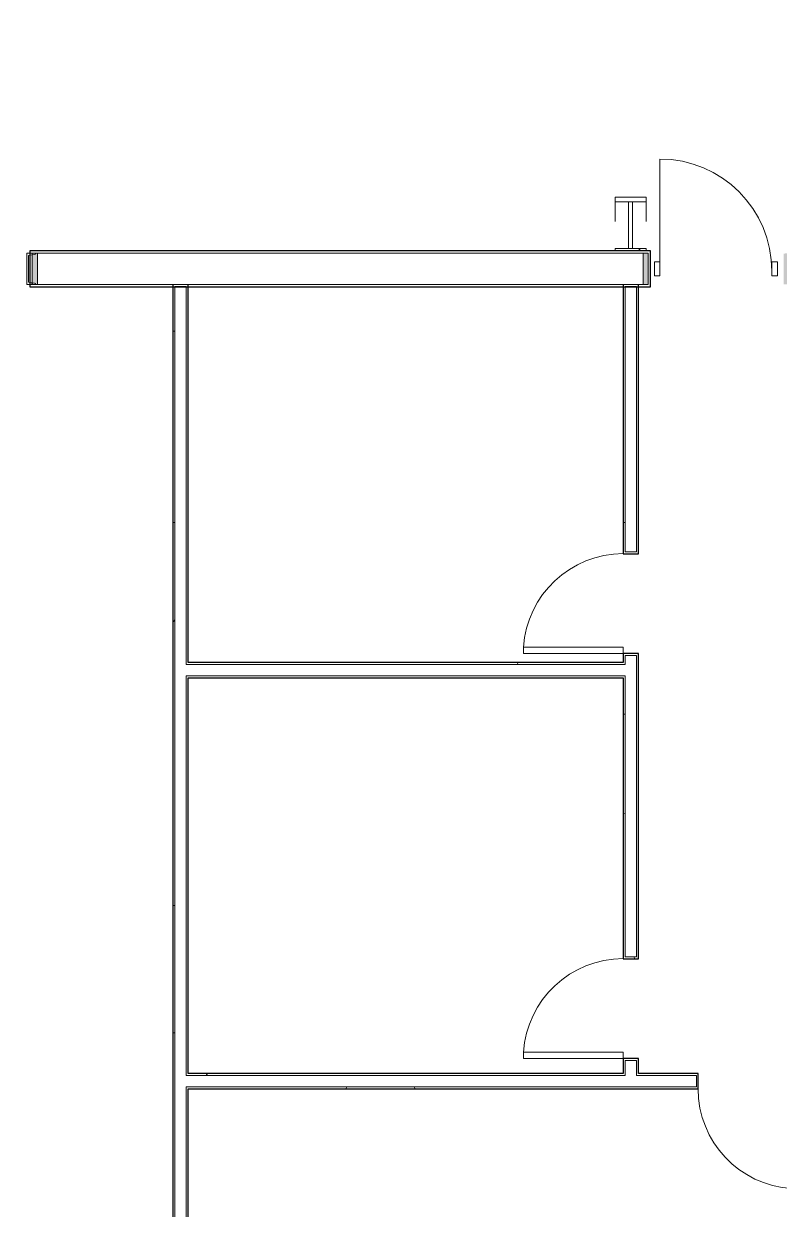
# Model space of a CAD drawing. Header units: inches. Extents: x 20001 to 27263, y -26025 to -18997.
# Drawn here: x 24917.5 to 25160.1, y -22666.5 to -22285.9 of the extents above; entities that cross this region are included whole.
import ezdxf

# ---------------------------------------------------------------- set-up
doc = ezdxf.new("R2010")
doc.units = ezdxf.units.IN
doc.header["$MEASUREMENT"] = 0
for name, color, linetype, lineweight in [('A-DOOR', 31, 'Continuous', 13), ('A-GLAZ-CWMG', 51, 'Continuous', 13), ('A-WALL', 113, 'Continuous', 13), ('A-WALL-PATT', 111, 'Continuous', 25), ('I-WALL', 2, 'Continuous', 13), ('S-BEAM', 12, 'Continuous', 13), ('S-COLS', 52, 'Continuous', 13)]:
    doc.layers.add(name, color=color, linetype=linetype, lineweight=lineweight)
pattern_1 = [(0, (0, 0), (81.92, 20.48), [3.379, -58.061, 3.379, -58.061, -327.68]), (0, (0, 0), (81.92, 20.48), [-122.88, 3.379, -119.501, 3.379, -58.061, -143.36]), (0, (0, 0), (81.92, 20.48), [-307.2, 3.379, -37.581, 3.379, -99.021]), (120, (30.72, 10.24), (-58.6962, 60.704801), [3.379, -58.061, 3.379, -58.061, -327.68]), (120, (30.72, 10.24), (-58.6962, 60.704801), [-122.88, 3.379, -119.501, 3.379, -58.061, -143.36]), (120, (30.72, 10.24), (-58.6962, 60.704801), [-307.2, 3.379, -37.581, 3.379, -99.021]), (240, (40.96, 51.2), (-23.2238, -81.184801), [3.379, -58.061, 3.379, -58.061, -327.68]), (240, (40.96, 51.2), (-23.2238, -81.184801), [-122.88, 3.379, -119.501, 3.379, -58.061, -143.36]), (240, (40.96, 51.2), (-23.2238, -81.184801), [-307.2, 3.379, -37.581, 3.379, -99.021])]

# ---------------------------------------------------------------- blocks, each defined once
blk = doc.blocks.new('Single-Flush - 32_ x 84_-1272610-Site Plan - Phase 1')
at = {"layer": 'A-DOOR'}
for p, q in [((14, -2.44), (14, -34.44)), ((16, -2.44), (14, -2.44)), ((16, -2.44), (16, -34.44)), ((16, -34.44), (14, -34.44))]:
    blk.add_line(p, q, dxfattribs=at)
at = {"layer": 'A-DOOR', "lineweight": 9}
blk.add_arc((16, -2.44), 32.07, 180, 266.4241, dxfattribs=at)
blk = doc.blocks.new('Single-Flush - 32_ x 84_-460923-Site Plan - Phase 1')
at = {"layer": 'A-DOOR'}
for p, q in [((14, -2.44), (14, -34.44)), ((16, -2.44), (14, -2.44)), ((16, -2.44), (16, -34.44)), ((16, -34.44), (14, -34.44))]:
    blk.add_line(p, q, dxfattribs=at)
at = {"layer": 'A-DOOR', "lineweight": 9}
blk.add_arc((16, -2.44), 32.07, 180, 266.4241, dxfattribs=at)
blk = doc.blocks.new('columns and girder2 - one-V25-Site Plan - Phase 1')
at = {"layer": 'S-BEAM', "lineweight": 9}
h = blk.add_hatch(dxfattribs=at)
h.set_pattern_fill('FP_19', color=256, style=0, pattern_type=2)
h.set_pattern_definition([(225, (25112.39, -22360.053), (25.342707, -25.342707), []), (225, (25112.39, -22398.453), (25.342707, -25.342707), [])])
h.paths.add_polyline_path([(0, -1.25), (-5, -1.25), (-5, -2), (5, -2), (5, -1.25)], flags=0)
h.paths.add_polyline_path([(-5, -17.03), (-5, -18.55), (5, -18.55), (5, -17.03)], flags=0)
h.paths.add_polyline_path([(-5, -1204.89), (-5, -1206.4), (5, -1206.4), (5, -1204.89)], flags=0)
h.paths.add_polyline_path([(5, -1224.25), (-5, -1224.25), (-5, -1225), (5, -1225)], flags=0)
at = {"layer": 'S-BEAM', "lineweight": 15}
for p, q in [((-5, -1.24), (-5, -2)), ((-5, -2), (5, -2)), ((0.62, -2), (-0.63, -2)), ((-0.63, -2), (-0.63, -17.03)), ((0.62, -17.03), (0.62, -2)), ((5, -2), (5, -1.25)), ((5, -17.03), (-5, -17.03)), ((-5, -17.03), (-5, -18.55)), ((-5, -18.55), (5, -18.55)), ((-0.63, -17.03), (0.62, -17.03)), ((5, -18.55), (5, -17.03))]:
    blk.add_line(p, q, dxfattribs=at)
at = {"layer": 'S-BEAM'}
for p, q in [((-5, -17.03), (-5, -10.69)), ((5, -10.69), (5, -17.03))]:
    blk.add_line(p, q, dxfattribs=at)
blk = doc.blocks.new('Girt_C - 10_D-1316849-Site Plan - Phase 1')
at = {"layer": 'S-BEAM'}
for p, q in [((25116.38, -22359.55), (24921.91, -22359.55)), ((24921.91, -22359.74), (24921.91, -22359.55)), ((24921.91, -22369.37), (24921.91, -22359.74)), ((25116.38, -22359.55), (25116.38, -22359.74)), ((25116.38, -22359.74), (25116.38, -22369.37)), ((24921.91, -22369.55), (24921.91, -22369.37)), ((24921.91, -22369.55), (25116.38, -22369.55)), ((25116.38, -22369.37), (25116.38, -22369.55))]:
    blk.add_line(p, q, dxfattribs=at)
blk = doc.blocks.new('Door_Single_Storefront - one-1371408-Site Plan - Phase 1')
at = {"layer": 'A-DOOR'}
blk.add_line((-18, 36), (-18, 0), dxfattribs=at)
blk.add_arc((-18, 0), 36, 360, 90, dxfattribs=at)
blk = doc.blocks.new('Rectangular Mullion - Interior 1_75_ x 4_5_-1317096-Site Plan - Phase 1')
at = {"layer": 'A-GLAZ-CWMG'}
for p, q in [((-1.75, 1.5), (0, 1.5)), ((-1.75, -3), (-1.75, 1.5)), ((0, 1.5), (0, -3)), ((0, -3), (-1.75, -3))]:
    blk.add_line(p, q, dxfattribs=at)
blk = doc.blocks.new('Rectangular Mullion - Interior 1_75_ x 4_5_-1317097-Site Plan - Phase 1')
at = {"layer": 'A-GLAZ-CWMG'}
for p, q in [((0, 1.5), (-1.75, 1.5)), ((-1.75, 1.5), (-1.75, -3)), ((0, -3), (0, 1.5)), ((-1.75, -3), (0, -3))]:
    blk.add_line(p, q, dxfattribs=at)

msp = doc.modelspace()

# ---------------------------------------------------------------- hatches: boundary and pattern name
at = {"layer": 'A-WALL-PATT', "lineweight": 9}
h = msp.add_hatch(dxfattribs=at)
h.set_pattern_fill('FP_10', color=256, style=0, pattern_type=2)
h.set_pattern_definition([(161.57, (1.28, 1.28), (-10.24040374, -0.00056827), [0, -72.858, 8.09, 0]), (18.43, (-1.28, 1.28), (-10.24040374, 0.00056827), [0, -72.858, 8.09, 0]), (108.43, (1.28, 1.28), (5.1184649, -25.6019259), [24.282, -56.666]), (71.57, (-1.28, 1.28), (5.1184649, 25.6019259), [24.282, -56.666])])
h.paths.add_polyline_path([(25737.1252, -22369.5528), (25738.7652, -22369.4434), (25738.7652, -22359.5528), (25737.1252, -22359.6622), (25737.1252, -22369.5277)], flags=0)
h.paths.add_polyline_path([(25565.1552, -22369.5528), (25565.1552, -22359.5528), (25563.5152, -22359.6622), (25563.5152, -22369.5528)], flags=0)
h.paths.add_polyline_path([(25481.5152, -22369.5528), (25481.5152, -22359.5528), (25479.8752, -22359.6622), (25479.8752, -22369.5528)], flags=0)
h.paths.add_polyline_path([(25161.5152, -22369.5528), (25163.1552, -22369.4434), (25163.1552, -22359.5528), (25161.5152, -22359.6622), (25161.5152, -22369.5277)], flags=0)
h.paths.add_polyline_path([(25116.3752, -22369.5528), (25118.0152, -22369.4434), (25118.0152, -22359.5528), (25116.3752, -22359.6622), (25116.3752, -22369.5277)], flags=0)
h.paths.add_polyline_path([(24921.9052, -22369.5528), (24921.9052, -22359.5528), (24920.2652, -22359.6622), (24920.2652, -22369.5528)], flags=0)
h.paths.add_polyline_path([(24840.5002, -22369.5528), (24842.1402, -22369.4434), (24842.1402, -22359.5528), (24840.5002, -22359.6622), (24840.5002, -22369.5277)], flags=0)
h.paths.add_polyline_path([(24630.7652, -22369.5528), (24632.4052, -22369.4434), (24632.4052, -22359.5528), (24630.7652, -22359.6622), (24630.7652, -22369.5277)], flags=0)
h.paths.add_polyline_path([(22781.3892, -22369.5528), (22798.6402, -22369.5528), (22798.6402, -22359.5528), (22781.3892, -22359.5528)], flags=0)
h = msp.add_hatch(dxfattribs=at)
h.set_pattern_fill('FP_9', color=256, style=0, pattern_type=2)
h.set_pattern_definition(pattern_1)
h.paths.add_polyline_path([(24965.4527, -22787.3028), (24966.0777, -22787.3028), (24966.0777, -22370.1778), (24969.7027, -22370.1778), (24969.7027, -22369.5528), (24965.4527, -22369.5528), (24965.4527, -22786.5528)], flags=0)
h = msp.add_hatch(dxfattribs=at)
h.set_pattern_fill('FP_9', color=256, style=0, pattern_type=2)
h.set_pattern_definition(pattern_1)
h.paths.add_polyline_path([(25110.0152, -22622.9278), (25110.6402, -22622.9278), (25110.6402, -22618.6778), (25112.4527, -22618.6778), (25112.4527, -22618.0528), (25110.0152, -22618.0528)], flags=0)
h.paths.add_polyline_path([(25112.4527, -22586.0528), (25112.4527, -22585.4278), (25110.6402, -22585.4278), (25110.6402, -22495.1778), (25110.0152, -22495.1778), (25110.0152, -22586.0528)], flags=0)
h.paths.add_polyline_path([(25110.0152, -22491.5528), (25110.6402, -22491.5528), (25110.6402, -22488.6778), (25112.4527, -22488.6778), (25112.4527, -22488.0528), (25110.0152, -22488.0528), (25110.0152, -22490.9278)], flags=0)
h.paths.add_polyline_path([(25112.4527, -22456.0528), (25112.4527, -22455.4278), (25110.6402, -22455.4278), (25110.6402, -22369.5528), (25110.0152, -22369.5528), (25110.0152, -22456.0528)], flags=0)
h = msp.add_hatch(dxfattribs=at)
h.set_pattern_fill('FP_9', color=256, style=0, pattern_type=2)
h.set_pattern_definition(pattern_1)
h.paths.add_polyline_path([(25114.8902, -22622.9278), (25114.8902, -22618.0528), (25112.4527, -22618.0528), (25112.4527, -22618.6778), (25114.2652, -22618.6778), (25114.2652, -22622.9278)], flags=0)
h.paths.add_polyline_path([(25114.8902, -22586.0528), (25114.8902, -22488.0528), (25112.4527, -22488.0528), (25112.4527, -22488.6778), (25114.2652, -22488.6778), (25114.2652, -22585.4278), (25112.4527, -22585.4278), (25112.4527, -22586.0528)], flags=0)
h.paths.add_polyline_path([(25112.4527, -22456.0528), (25114.8902, -22456.0528), (25114.8902, -22369.5528), (25110.6402, -22369.5528), (25110.6402, -22370.1778), (25114.2652, -22370.1778), (25114.2652, -22455.4278), (25112.4527, -22455.4278)], flags=0)
h = msp.add_hatch(dxfattribs=at)
h.set_pattern_fill('FP_9', color=256, style=0, pattern_type=2)
h.set_pattern_definition(pattern_1)
h.paths.add_polyline_path([(24970.3277, -22491.5528), (25110.0152, -22491.5528), (25110.0152, -22490.9278), (24970.3277, -22490.9278)], flags=0)
h = msp.add_hatch(dxfattribs=at)
h.set_pattern_fill('FP_9', color=256, style=0, pattern_type=2)
h.set_pattern_definition(pattern_1)
h.paths.add_polyline_path([(25166.1402, -22625.3653), (25166.7652, -22625.3653), (25166.7652, -22623.5528), (25169.9527, -22623.5528), (25169.9527, -22622.9278), (25166.1402, -22622.9278)], flags=0)
h.paths.add_polyline_path([(25133.5152, -22625.3653), (25134.1402, -22625.3653), (25134.1402, -22622.9278), (25114.2652, -22622.9278), (25114.2652, -22623.5528), (25133.5152, -22623.5528)], flags=0)
h.paths.add_polyline_path([(25110.6402, -22623.5528), (25110.6402, -22622.9278), (24970.3277, -22622.9278), (24970.3277, -22623.5528), (25104.1504, -22623.5528)], flags=0)
h = msp.add_hatch(dxfattribs=at)
h.set_pattern_fill('FP_9', color=256, style=0, pattern_type=2)
h.set_pattern_definition(pattern_1)
h.paths.add_polyline_path([(25104.1504, -22627.8028), (25134.1402, -22627.8028), (25134.1402, -22625.3653), (25133.5152, -22625.3653), (25133.5152, -22627.1778), (24970.3277, -22627.1778), (24970.3277, -22627.8028), (24997.2597, -22627.8028)], flags=0)
h.paths.add_polyline_path([(25166.1402, -22627.8028), (25169.9527, -22627.8028), (25169.9527, -22627.1778), (25166.7652, -22627.1778), (25166.7652, -22625.3653), (25166.1402, -22625.3653)], flags=0)
at = {"layer": 'S-COLS', "lineweight": 9}
h = msp.add_hatch(dxfattribs=at)
h.set_pattern_fill('FP_8', color=256, style=0, pattern_type=2)
h.set_pattern_definition([(45, (0, 0), (-25.342707, 25.342707), []), (45, (0, 38.4), (-25.342707, 25.342707), [])])
h.paths.add_polyline_path([(24918.5152, -22369.5528), (24921.4052, -22369.5528), (24921.2775, -22369.2445), (24920.9692, -22369.1168), (24919.0412, -22368.8114), (24919.0412, -22360.2942), (24921.2775, -22359.8611), (24921.4052, -22359.5528), (24918.5152, -22359.5528)], flags=0)

# ---------------------------------------------------------------- linework, layer by layer
at = {"layer": 'A-WALL', "lineweight": 9}
for p, q in [((24920.2652, -22359.5528), (24920.2652, -22369.5528)), ((24920.2652, -22359.5528), (24921.9052, -22359.5528)), ((25116.3752, -22359.5528), (25118.0152, -22359.5528)), ((25118.0152, -22369.5528), (25118.0152, -22359.5528)), ((24920.2652, -22369.5528), (24921.9052, -22369.5528)), ((24969.7027, -22370.1778), (24966.0777, -22370.1778)), ((24966.0777, -22370.1778), (24966.0777, -22787.3028)), ((24969.7027, -22370.1778), (24969.7027, -22491.5528)), ((25114.2652, -22370.1778), (25110.6402, -22370.1778)), ((25110.6402, -22370.1778), (25110.6402, -22455.4278)), ((25114.2652, -22455.4278), (25114.2652, -22370.1778)), ((25116.3752, -22369.5528), (25118.0152, -22369.5528)), ((25110.6402, -22455.4278), (25114.2652, -22455.4278)), ((25114.2652, -22488.6778), (25110.6402, -22488.6778)), ((25110.6402, -22488.6778), (25110.6402, -22491.5528)), ((25114.2652, -22585.4278), (25114.2652, -22488.6778)), ((24969.7027, -22491.5528), (25110.6402, -22491.5528)), ((24969.7027, -22495.1778), (24969.7027, -22623.5528)), ((24969.7027, -22495.1778), (25110.6402, -22495.1778)), ((25110.6402, -22495.1778), (25110.6402, -22585.4278)), ((25110.6402, -22585.4278), (25114.2652, -22585.4278)), ((25114.2652, -22618.6778), (25110.6402, -22618.6778)), ((25110.6402, -22618.6778), (25110.6402, -22623.5528)), ((25114.2652, -22623.5528), (25114.2652, -22618.6778)), ((25110.6402, -22623.5528), (24969.7027, -22623.5528)), ((24969.7027, -22627.1778), (24969.7027, -22787.3028)), ((24969.7027, -22627.1778), (25133.5152, -22627.1778)), ((25133.5152, -22623.5528), (25114.2652, -22623.5528)), ((25133.5152, -22627.1778), (25133.5152, -22623.5528))]:
    msp.add_line(p, q, dxfattribs=at)
at = {"layer": 'I-WALL', "lineweight": 25}
for p, q in [((25118.7652, -22358.8028), (24919.5152, -22358.8028)), ((24919.5152, -22358.8028), (24919.5152, -22370.3028)), ((25118.7652, -22370.3028), (25118.7652, -22358.8028)), ((24919.5152, -22370.3028), (25118.7652, -22370.3028)), ((24965.4527, -22369.5528), (24965.4527, -22786.5528)), ((24970.3277, -22490.9278), (24970.3277, -22369.5528)), ((25110.0152, -22369.5528), (25110.0152, -22456.0528)), ((25114.8902, -22456.0528), (25114.8902, -22369.5528)), ((25110.0152, -22456.0528), (25114.8902, -22456.0528)), ((25114.8902, -22488.0528), (25110.0152, -22488.0528)), ((25110.0152, -22488.0528), (25110.0152, -22490.9278)), ((25114.8902, -22586.0528), (25114.8902, -22488.0528)), ((25110.0152, -22490.9278), (24970.3277, -22490.9278)), ((24970.3277, -22622.9278), (24970.3277, -22495.8028)), ((24970.3277, -22495.8028), (25110.0152, -22495.8028)), ((25110.0152, -22495.8028), (25110.0152, -22586.0528)), ((25110.0152, -22586.0528), (25114.8902, -22586.0528)), ((25114.8902, -22618.0528), (25110.0152, -22618.0528)), ((25110.0152, -22618.0528), (25110.0152, -22622.9278)), ((25114.8902, -22622.9278), (25114.8902, -22618.0528)), ((25110.0152, -22622.9278), (24970.3277, -22622.9278)), ((25134.1402, -22622.9278), (25114.8902, -22622.9278)), ((25134.1402, -22627.8028), (25134.1402, -22622.9278)), ((24970.3277, -22786.5528), (24970.3277, -22627.8028)), ((24970.3277, -22627.8028), (25134.1402, -22627.8028))]:
    msp.add_line(p, q, dxfattribs=at)
at = {"layer": 'S-COLS', "lineweight": 15}
for p, q in [((24921.4052, -22359.5528), (24918.5152, -22359.5528)), ((24918.5152, -22359.5528), (24918.5152, -22369.5528)), ((24919.0412, -22360.2942), (24920.9692, -22359.9888)), ((24919.0412, -22368.8114), (24919.0412, -22360.2942)), ((24918.5152, -22369.5528), (24921.4052, -22369.5528)), ((24920.9692, -22369.1168), (24919.0412, -22368.8114))]:
    msp.add_line(p, q, dxfattribs=at)
for centre, start, end in [((24920.9692, -22359.5528), 270, 0), ((24920.9692, -22369.5528), 0, 90)]:
    msp.add_arc(centre, 0.436, start, end, dxfattribs=at)

# ---------------------------------------------------------------- block references
at = {"layer": 'A-DOOR'}
for name, p in [('Door_Single_Storefront - one-1371408-Site Plan - Phase 1', (25139.7652, -22365.3028)), ('Single-Flush - 32_ x 84_-1272610-Site Plan - Phase 1', (25150.1402, -22625.3653))]:
    msp.add_blockref(name, p, dxfattribs=at)
at = {"layer": 'A-DOOR', "rotation": 270}
for p in [(25112.4527, -22472.0528), (25112.4527, -22602.0528)]:
    msp.add_blockref('Single-Flush - 32_ x 84_-460923-Site Plan - Phase 1', p, dxfattribs=at)
at = {"layer": 'A-GLAZ-CWMG', "rotation": 180}
msp.add_blockref('Rectangular Mullion - Interior 1_75_ x 4_5_-1317097-Site Plan - Phase 1', (25120.0152, -22365.3028), dxfattribs=at)
at = {"layer": 'A-GLAZ-CWMG', "extrusion": (0, 0, -1), "rotation": 180}
msp.add_blockref('Rectangular Mullion - Interior 1_75_ x 4_5_-1317096-Site Plan - Phase 1', (-25159.5152, -22365.3028), dxfattribs=at)
at = {"layer": 'S-BEAM', "rotation": 180}
msp.add_blockref('columns and girder2 - one-V25-Site Plan - Phase 1', (25112.3902, -22360.0528), dxfattribs=at)
at = {"layer": 'S-BEAM'}
msp.add_blockref('Girt_C - 10_D-1316849-Site Plan - Phase 1', (0, 0), dxfattribs=at)

doc.saveas('drawing.dxf')
